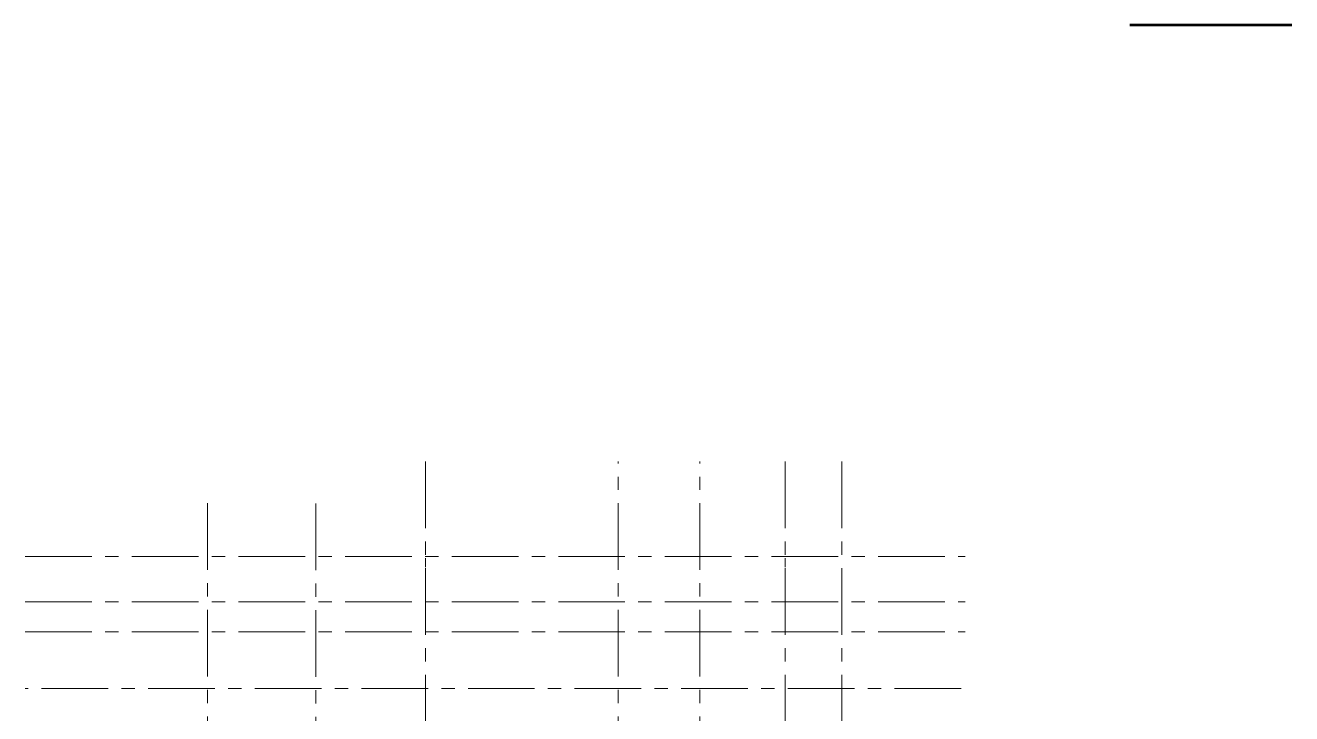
# Model space of a CAD drawing. Header units: millimetres. Extents: x -689206 to 4969298, y -1019800 to 703299.
# Drawn here: x 299992 to 342233, y -613418 to -590445 of the extents above; entities that cross this region are included whole.
import ezdxf

# ---------------------------------------------------------------- set-up
doc = ezdxf.new("R2010")
doc.units = ezdxf.units.MM
doc.linetypes.add('осеваяX2', pattern=[101.6, 63.5, -12.7, 12.7, -12.7])
doc.layers.add('РАЗМЕРЫ', color=7, linetype='Continuous', lineweight=9)
doc.layers.add('стены', color=7, linetype='Continuous', lineweight=20)

msp = doc.modelspace()

# ---------------------------------------------------------------- linework, layer by layer
at = {"color": 7, "lineweight": 53, "true_color": 0xffffff}
msp.add_line((342232.8, -590445), (336833.9, -590445), dxfattribs=at)
at = {"layer": 'РАЗМЕРЫ', "linetype": 'осеваяX2', "lineweight": 5, "ltscale": 35}
for p, q in [((319766.8, -654848), (319766.8, -605006.7)), ((322489.3, -654848), (322489.3, -605006.7)), ((327228.5, -605006.7), (327228.5, -654848)), ((306065.8, -654848), (306065.8, -606042.5)), ((299991.5, -608174.8), (331337, -608175.4)), ((331204.2, -612573.6), (299991.5, -612573.6))]:
    msp.add_line(p, q, dxfattribs=at)
at = {"layer": 'стены', "linetype": 'осеваяX2', "lineweight": 5, "ltscale": 35}
for p, q in [((313337, -605006.7), (313337, -654848)), ((325337, -605006.7), (325337, -654848)), ((309677.1, -606408.2), (309677.1, -654848)), ((299991.5, -609683.6), (331337, -609683.6)), ((299991.5, -610683.6), (331337, -610683.6))]:
    msp.add_line(p, q, dxfattribs=at)
at = {"layer": 'стены', "lineweight": 5}
for p, q in [((313337, -608525.7), (313337, -608225.7)), ((325337, -608525.7), (325337, -608225.7))]:
    msp.add_line(p, q, dxfattribs=at)

doc.saveas('drawing.dxf')
